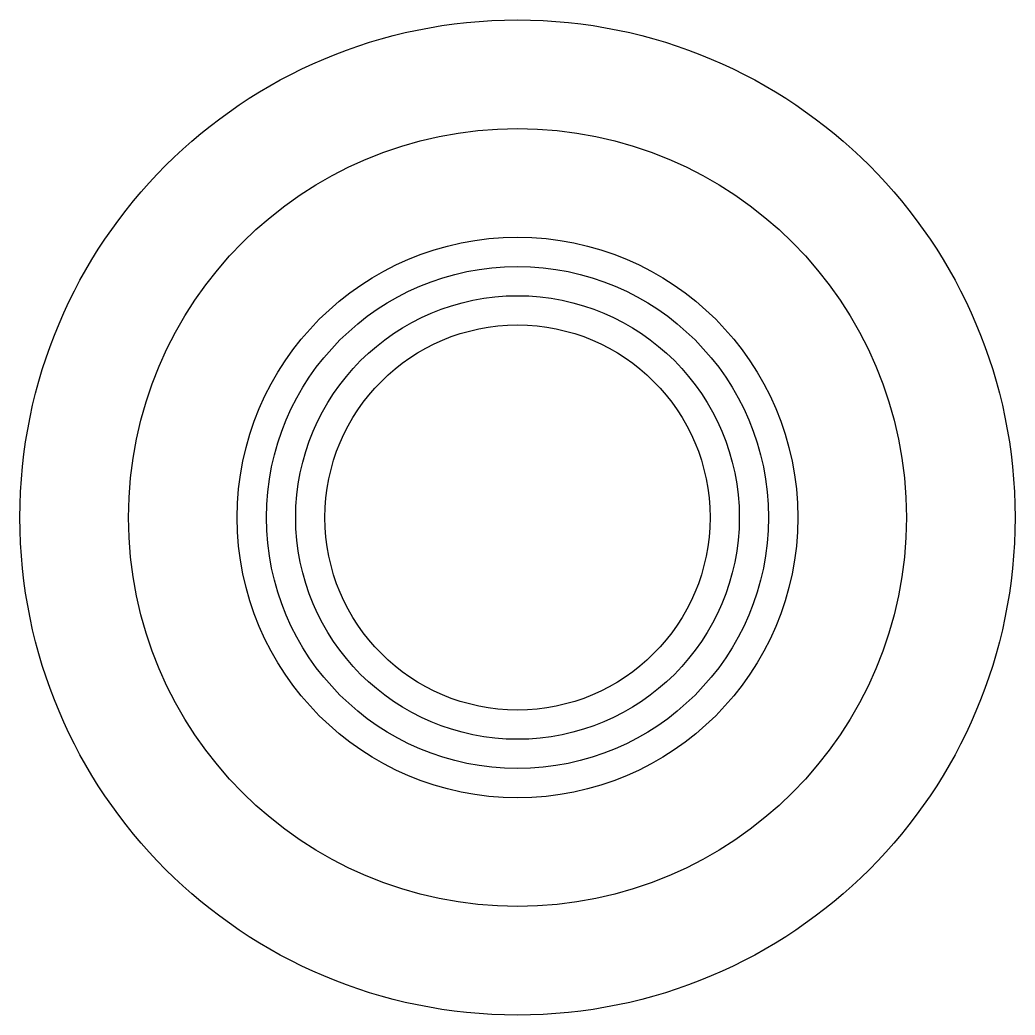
# Model space of a CAD drawing. Header units: millimetres. Extents: x 6.1 to 29.9, y 3.1 to 26.9.
import ezdxf

# ---------------------------------------------------------------- set-up
doc = ezdxf.new("R2010")
doc.units = ezdxf.units.MM
doc.header["$MEASUREMENT"] = 0
doc.layers.get('0').update_dxf_attribs({"lineweight": 25, "true_color": 0xffffff})

msp = doc.modelspace()

# ---------------------------------------------------------------- linework, layer by layer
for radius in [11.908, 9.308, 6.708, 6.008, 5.308, 4.608]:
    msp.add_circle((18, 15), radius)

doc.saveas('drawing.dxf')
